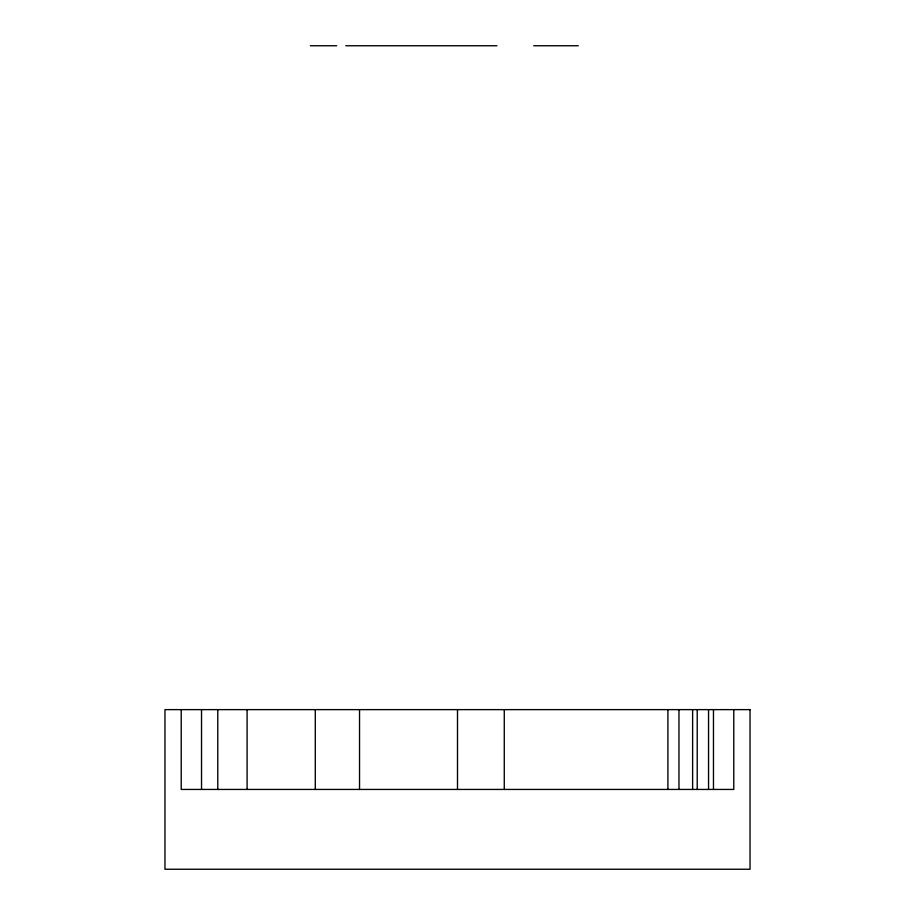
<?xml version="1.0" encoding="UTF-8"?>
<svg xmlns="http://www.w3.org/2000/svg" width="915" height="915" viewBox="0 0 915 915"><rect width="100%" height="100%" fill="white"/><g stroke="black" fill="none" stroke-linecap="round" stroke-linejoin="round"><path stroke-width="1.37" d="M310.322 45.75L336.686 45.75M345.744 45.75L496.937 45.75M533.685 45.75L578.314 45.75M733.784 709.628L733.784 789.439L181.216 789.439L181.216 709.628M713.471 709.628L713.471 789.439M708.553 709.628L708.553 789.439M697.219 709.628L697.219 789.439M692.621 709.628L692.621 789.439M678.976 709.628L678.976 789.439M667.904 709.628L667.904 789.439M504.268 709.628L504.268 789.439M457.5 709.628L457.5 789.439M359.538 709.628L359.538 789.439M315.286 709.628L315.286 789.439M247.096 709.628L247.096 789.439M217.781 709.628L217.781 789.439M201.529 709.628L201.529 789.439M750.037 709.628L164.963 709.628L164.963 869.25L750.037 869.25L750.037 709.628"/></g></svg>
